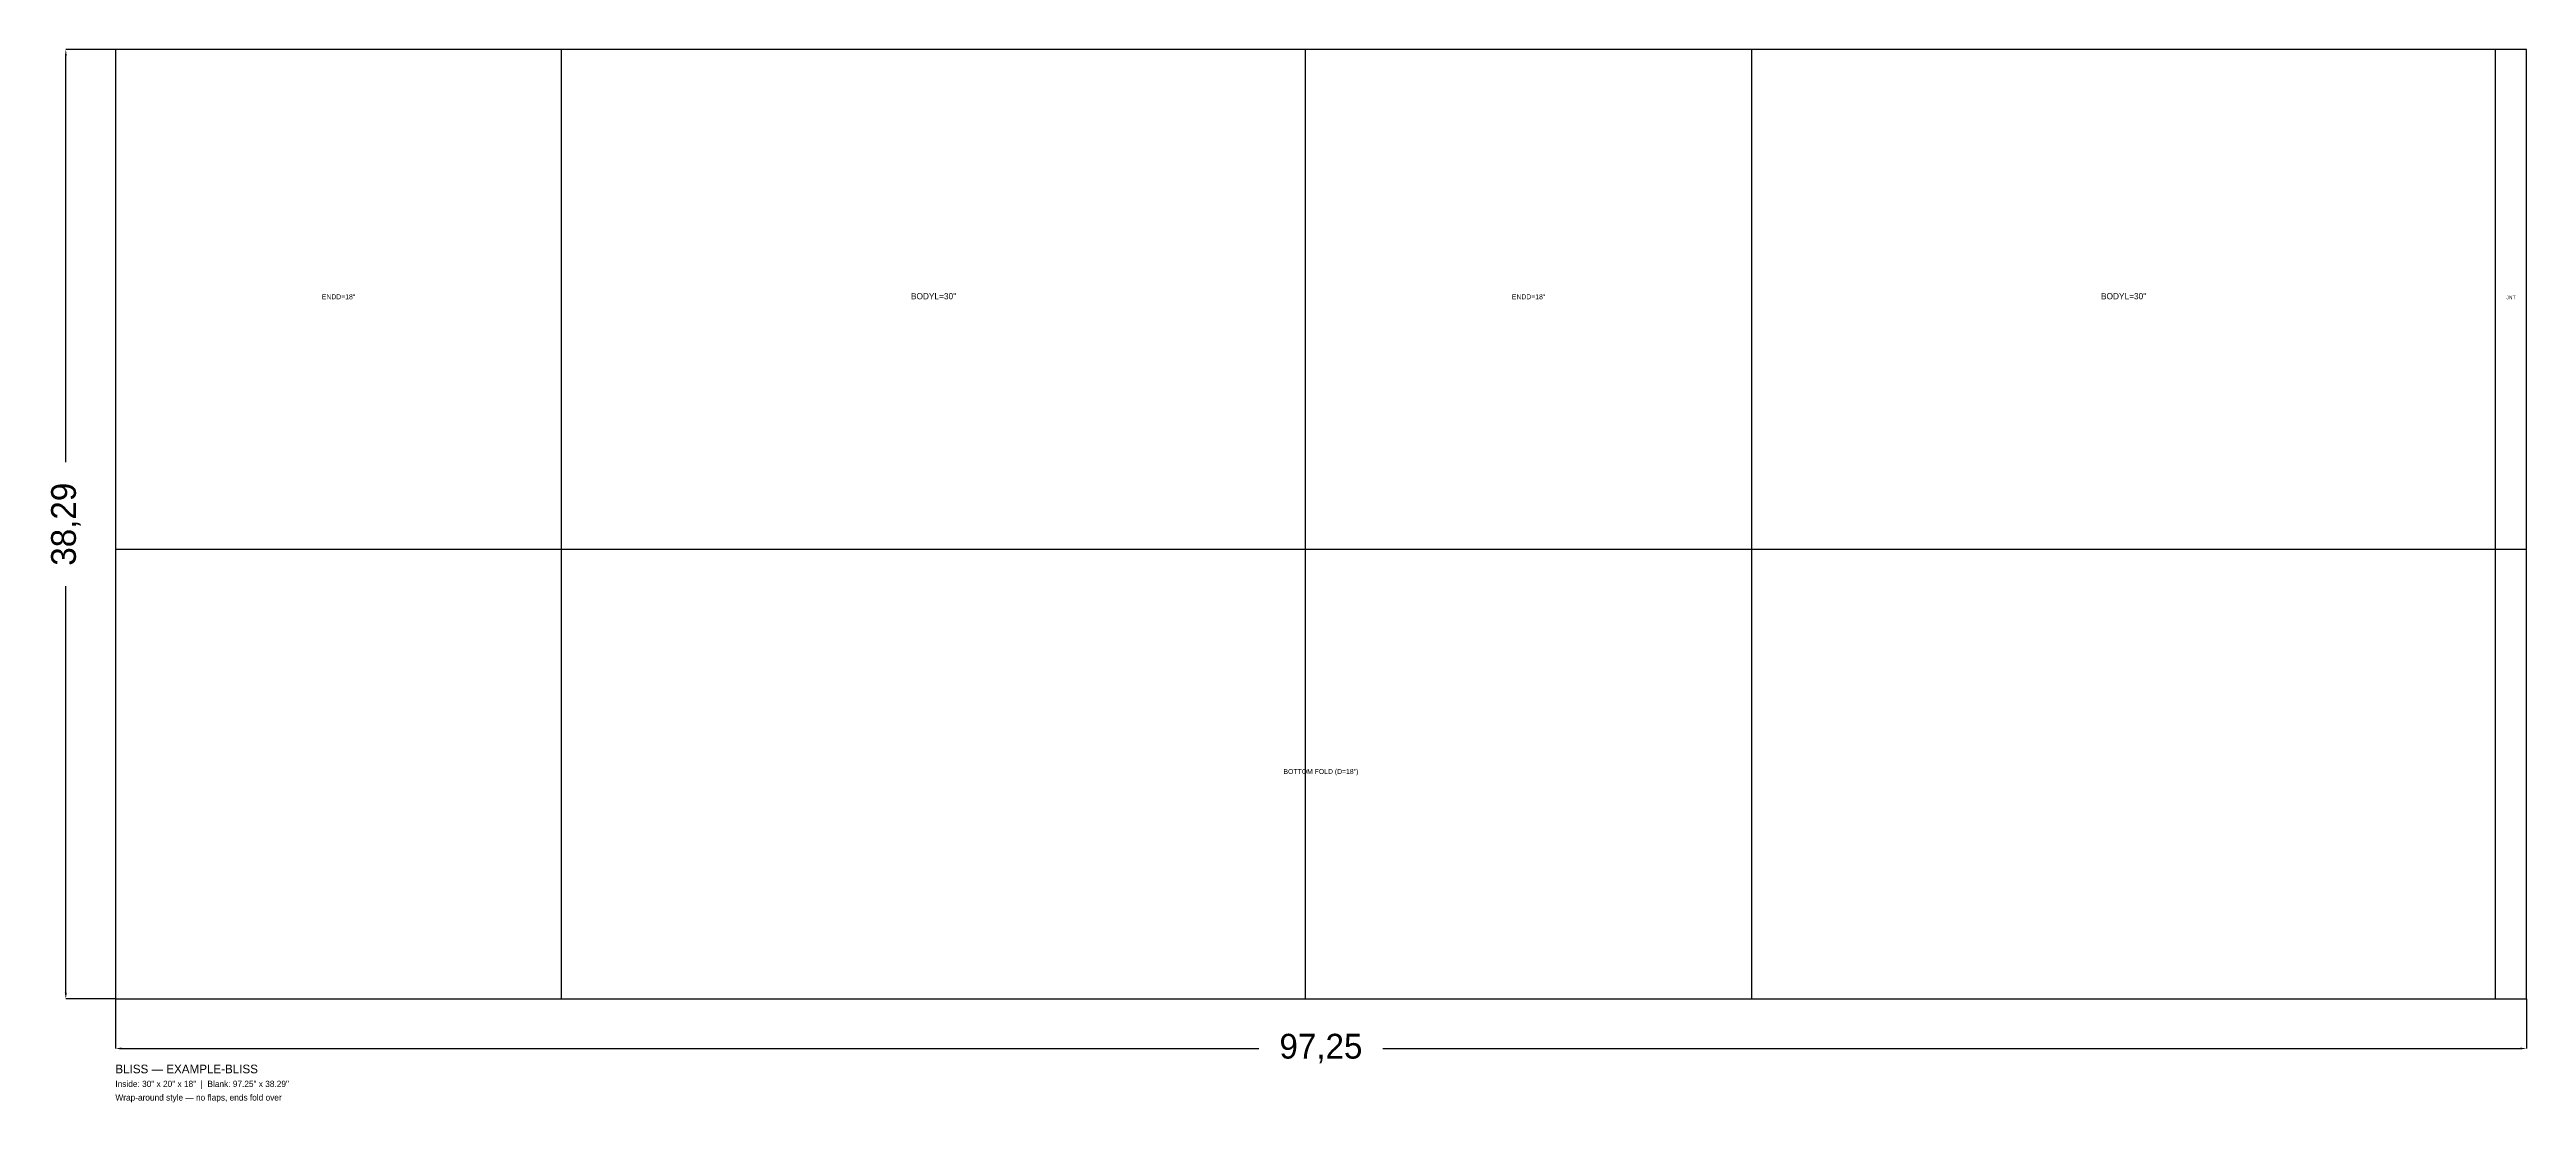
# Model space of a CAD drawing. Header units: metres. Extents: x -2.7 to 97.2, y -4.2 to 38.3.
import ezdxf
from ezdxf.enums import TextEntityAlignment as Align

# ---------------------------------------------------------------- set-up
doc = ezdxf.new("R2010")
doc.units = ezdxf.units.M
for name, color, linetype in [('CUT', 1, 'Continuous'), ('DIMENSION', 3, 'Continuous'), ('SCORE', 5, 'Continuous'), ('TITLE', 7, 'Continuous')]:
    doc.layers.add(name, color=color, linetype=linetype)
doc.dimstyles.get("Standard").update_dxf_attribs({"dimtxt": 2.5, "dimasz": 2.5, "dimexe": 1.25, "dimexo": 0.625, "dimtad": 1, "dimcen": 2.5, "dimazin": 3, "dimtfac": 1, "dimtmove": 0, "dimatfit": 3})

# ---------------------------------------------------------------- blocks, each defined once
blk = doc.blocks.new('_CLOSEDFILLED')
at = {"color": 0, "linetype": 'BYBLOCK'}
blk.add_solid([(-1, 0.16), (0, 0), (-1, -0.16)], dxfattribs=at)
blk = doc.blocks.new('*D1')
for p, q in [((0, 0), (0, -2)), ((97.25, 0), (97.25, -2)), ((0.25, -2), (46.125, -2)), ((51.125, -2), (97, -2))]:
    blk.add_line(p, q)
at = {"layer": 'Defpoints'}
for p in [(0, 0), (97.25, 0), (0, -2)]:
    blk.add_point(p, dxfattribs=at)
at = {"layer": 'DIMENSION', "xscale": 0.25, "yscale": 0.25, "rotation": 180}
blk.add_blockref('_CLOSEDFILLED', (0, -2), dxfattribs=at)
at = {"layer": 'DIMENSION', "xscale": 0.25, "yscale": 0.25}
blk.add_blockref('_CLOSEDFILLED', (97.25, -2), dxfattribs=at)
at = {"layer": 'DIMENSION', "insert": (48.625, -2), "char_height": 1, "attachment_point": 5}
blk.add_mtext('97,25', dxfattribs=at)
blk = doc.blocks.new('*D2')
for p, q in [((0, 38.291), (-2, 38.291)), ((-2, 21.646), (-2, 38.041)), ((-2, 0.25), (-2, 16.646)), ((0, 0), (-2, 0))]:
    blk.add_line(p, q)
at = {"layer": 'Defpoints'}
for p in [(0, 38.291), (-2, 0), (0, 0)]:
    blk.add_point(p, dxfattribs=at)
at = {"layer": 'DIMENSION', "xscale": 0.25, "yscale": 0.25}
for p, rotation in [((-2, 38.291), 90), ((-2, 0), 270)]:
    blk.add_blockref('_CLOSEDFILLED', p, dxfattribs=dict(at, rotation=rotation))
at = {"layer": 'DIMENSION', "insert": (-2, 19.146), "char_height": 1, "attachment_point": 5, "rotation": 90}
blk.add_mtext('38,29', dxfattribs=at)

msp = doc.modelspace()

# ---------------------------------------------------------------- linework, layer by layer
at = {"layer": 'CUT'}
msp.add_lwpolyline([(0, 0), (97.25, 0), (97.25, 38.291), (0, 38.291)], close=True, dxfattribs=at)
at = {"layer": 'SCORE'}
for p, q in [((18, 0), (18, 38.291)), ((48, 0), (48, 38.291)), ((66, 0), (66, 38.291)), ((96, 0), (96, 38.291)), ((0, 18.146), (97.25, 18.146))]:
    msp.add_line(p, q, dxfattribs=at)

# ---------------------------------------------------------------- texts
at = {"layer": 'TITLE'}
for s, height, p in [('ENDD=18"', 0.2, (9, 28.219)), ('BODYL=30"', 0.25, (33, 28.219)), ('ENDD=18"', 0.2, (57, 28.219)), ('BODYL=30"', 0.25, (81, 28.219)), ('JNT', 0.15, (96.625, 28.219)), ('BOTTOM FOLD (D=18")', 0.2, (48.625, 9.073))]:
    msp.add_text(s, height=height, dxfattribs=at).set_placement(p, align=Align.CENTER)
for s, height, p in [('BLISS — EXAMPLE-BLISS', 0.35, (0, -3)), ('Wrap-around style — no flaps, ends fold over', 0.25, (0, -4.1)), ('Inside: 30" x 20" x 18"  |  Blank: 97.25" x 38.29"', 0.25, (0, -3.55))]:
    msp.add_text(s, height=height, dxfattribs=at).set_placement(p)

# ---------------------------------------------------------------- dimensions: what is measured, and where the dimension line sits
at = {"layer": 'DIMENSION'}
dim = msp.add_linear_dim(base=(-2, 0), p1=(0, 0), p2=(0, 38.291), angle=90, dimstyle='Standard', dxfattribs=at)
dim.commit()
dim.dimension.update_dxf_attribs({"geometry": '*D2', "text_midpoint": (-2, 19.146)})
dim = msp.add_linear_dim(base=(0, -2), p1=(0, 0), p2=(97.25, 0), dimstyle='Standard', dxfattribs=at)
dim.commit()
dim.dimension.update_dxf_attribs({"geometry": '*D1', "text_midpoint": (48.625, -2)})

doc.saveas('drawing.dxf')
